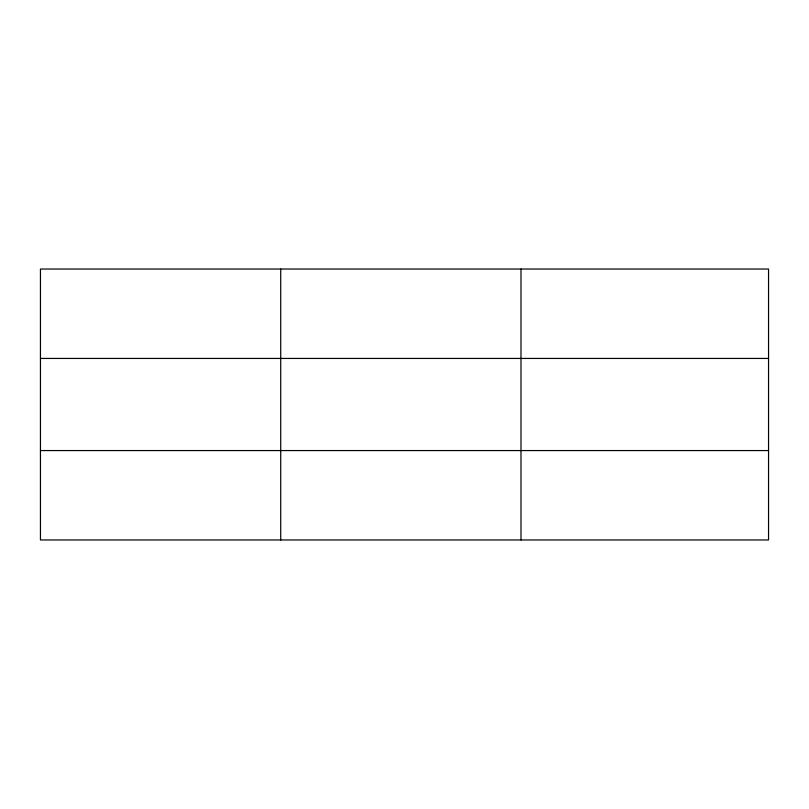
<?xml version="1.0" encoding="UTF-8"?>
<svg xmlns="http://www.w3.org/2000/svg" width="809" height="809" viewBox="0 0 809 809"><rect width="100%" height="100%" fill="white"/><g stroke="black" fill="none" stroke-linecap="round" stroke-linejoin="round"><path stroke-width="1.21" d="M280.723 539.967L280.723 269.033M520.996 539.967L520.996 269.033M768.55 358.438L768.55 269.033L40.45 269.033L40.45 539.967L768.55 539.967L768.55 358.438L40.45 358.438M40.45 450.562L768.55 450.562"/></g></svg>
